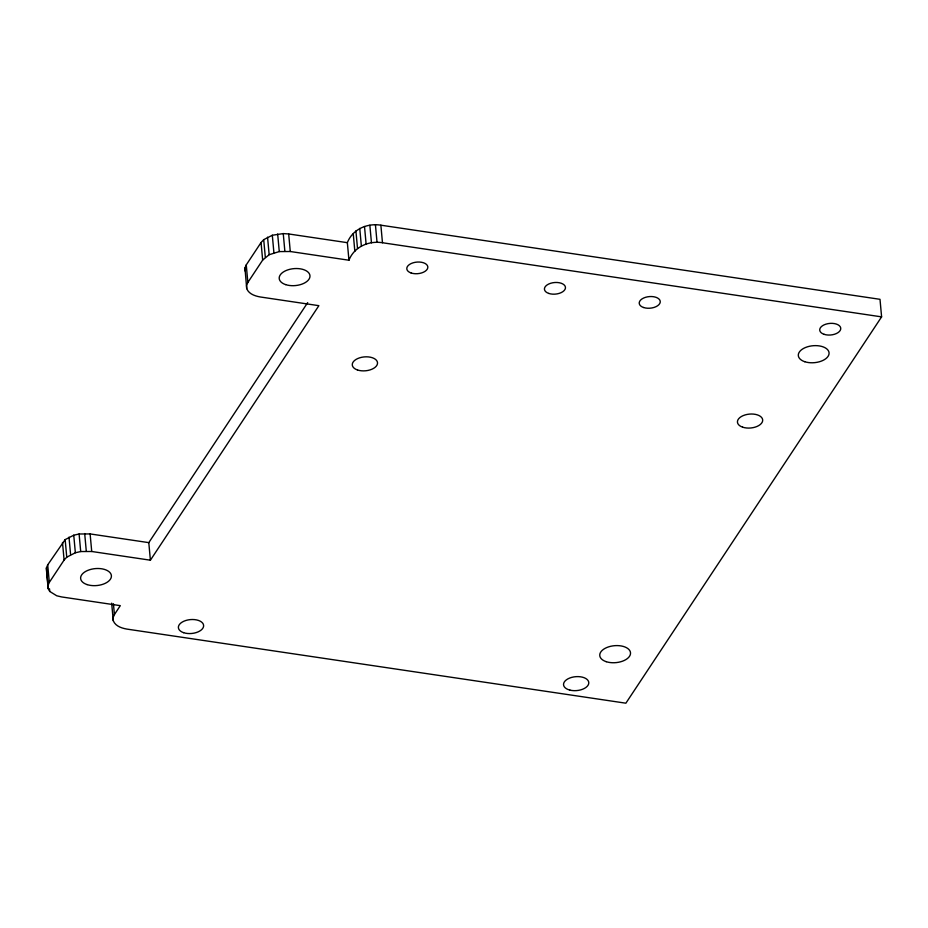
<?xml version="1.0" encoding="UTF-8"?>
<svg xmlns="http://www.w3.org/2000/svg" width="928" height="928" viewBox="0 0 928 928"><rect width="100%" height="100%" fill="white"/><g stroke="black" fill="none" stroke-linecap="round" stroke-linejoin="round"><path stroke-width="1.39" d="M48.152 588.596L48.001 585.51L49.3 582.424L64.102 560.06L66.758 557.171L75.354 552.763L80.701 551.545L91.721 551.487L150.394 560.199L318.872 305.672L260.188 296.96C254.945 296.009 248.843 294.025 246.709 288.62L246.558 285.546L247.857 282.448L262.659 260.095L269.155 254.713L279.27 251.581L290.278 251.511L348.951 260.223L347.35 242.672C352.559 229.216 367.244 222.94 380.874 225.191L879.999 299.315L881.6 316.866L625.878 703.192L126.742 629.068C121.498 628.117 115.397 626.133 113.262 620.728L113.112 617.642L114.411 614.556L120.304 605.648L61.631 596.936L56.724 595.776L49.741 591.449L48.152 588.596L46.551 571.033L46.4 567.959L47.699 564.862L65.157 539.62L73.753 535.212L79.1 533.994L90.12 533.925L148.793 542.636L307.69 302.598M245.12 271.069L244.957 267.983L246.256 264.898L261.058 242.533L263.714 239.656L272.31 235.248L283.249 233.589L288.678 233.96L347.35 242.672M348.951 260.223C354.16 246.778 368.845 240.503 382.464 242.742L881.6 316.866M380.874 225.191L382.464 242.742M375.434 224.808L377.035 242.37M369.854 225.249L371.455 242.8M364.507 226.467L366.108 244.029M359.751 228.392L361.352 245.943M355.911 230.875L357.512 248.437M353.255 233.763L354.844 251.314M288.678 233.96L290.278 251.511M283.249 233.589L284.85 251.14M277.669 234.018L279.27 251.581M272.31 235.248L273.911 252.799M267.554 237.162L269.155 254.713M263.714 239.656L265.315 257.207M261.058 242.533L262.659 260.095M246.256 264.898L247.857 282.448M244.957 267.983L246.709 288.62M148.793 542.636L150.394 560.199M113.425 603.757L114.411 614.556M111.673 603.165L113.262 620.728M90.12 533.925L91.721 551.487M84.692 533.554L86.281 551.104M79.1 533.994L80.701 551.545M73.753 535.212L75.354 552.763M68.997 537.126L70.598 554.689M65.157 539.62L66.758 557.171M62.501 542.509L64.102 560.06M47.699 564.862L49.3 582.424M49.497 588.758L49.741 591.449M46.4 567.959L48.001 585.51M804.75 361.711A15.44 8.503 -5.2 0 0 829.017 354.044A15.44 8.503 -5.2 0 0 807.302 346.852A15.44 8.503 -5.2 0 0 804.75 361.711M87.081 584.594A15.44 8.503 -5.2 0 0 111.348 576.926A15.44 8.503 -5.2 0 0 89.633 569.722A15.44 8.503 -5.2 0 0 87.081 584.594M285.638 284.618A15.44 8.503 -5.2 0 0 309.917 276.962A15.44 8.503 -5.2 0 0 288.19 269.758A15.44 8.503 -5.2 0 0 285.638 284.618M606.193 661.676A15.44 8.503 -5.2 0 0 630.46 654.02A15.44 8.503 -5.2 0 0 608.745 646.816A15.44 8.503 -5.2 0 0 606.193 661.676M742.655 427.182A12.667 6.972 -5.2 0 0 762.63 420.976A12.667 6.972 -5.2 0 0 744.906 414.99A12.667 6.972 -5.2 0 0 742.655 427.182M357.489 369.982A12.667 6.972 -5.2 0 0 377.464 363.776A12.667 6.972 -5.2 0 0 359.751 357.79A12.667 6.972 -5.2 0 0 357.489 369.982M183.593 632.676A12.667 6.972 -5.2 0 0 203.568 626.47A12.667 6.972 -5.2 0 0 185.855 620.484A12.667 6.972 -5.2 0 0 183.593 632.676M569.931 690.119A12.667 6.972 -5.2 0 0 588.793 682.788A12.667 6.972 -5.2 0 0 569.757 678.02A12.667 6.972 -5.2 0 0 569.931 690.119M411.139 272.994A10.556 5.812 -5.2 0 0 427.785 267.821A10.556 5.812 -5.2 0 0 413.018 262.833A10.556 5.812 -5.2 0 0 411.139 272.994M548.773 293.434A10.556 5.812 -5.2 0 0 565.419 288.26A10.556 5.812 -5.2 0 0 550.664 283.272A10.556 5.812 -5.2 0 0 548.773 293.434M643.556 307.504A10.556 5.812 -5.2 0 0 660.202 302.342A10.556 5.812 -5.2 0 0 645.436 297.343A10.556 5.812 -5.2 0 0 643.556 307.504M824.064 334.312A10.556 5.812 -5.2 0 0 840.71 329.138A10.556 5.812 -5.2 0 0 825.943 324.15A10.556 5.812 -5.2 0 0 824.064 334.312"/></g></svg>
